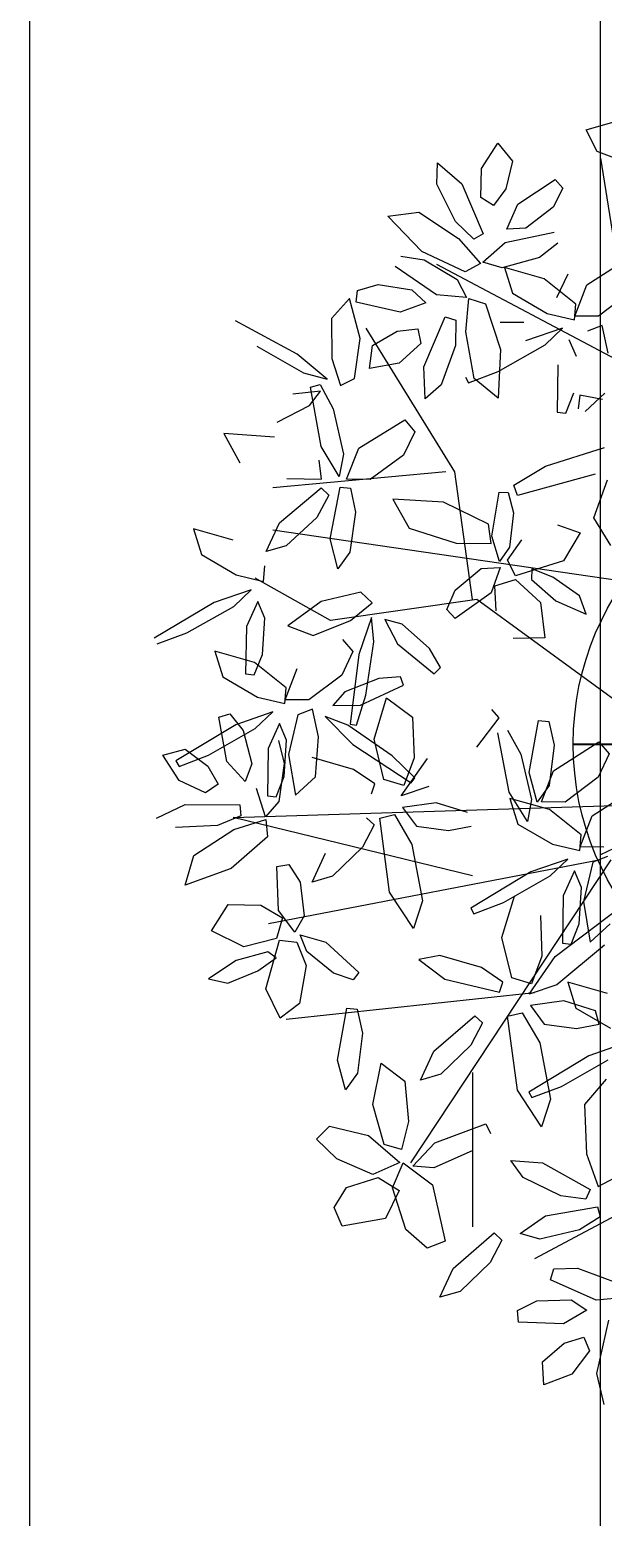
# Model space of a CAD drawing. Extents: x 8365 to 8547, y -347 to -272.
# Drawn here: x 8489.898 to 8490.501, y -308.064 to -306.5 of the extents above; entities that cross this region are included whole.
import ezdxf

# ---------------------------------------------------------------- set-up
doc = ezdxf.new("R2010")
doc.units = 0
doc.layers.get('0').update_dxf_attribs({"linetype": 'CONTINUOUS'})
doc.layers.add('1', color=7, linetype='CONTINUOUS')

msp = doc.modelspace()

# ---------------------------------------------------------------- linework, layer by layer
at = {"color": 60}
for p, q in [((8490.4826, -306.6052), (8490.5156, -306.5957)), ((8490.4943, -306.6277), (8490.4826, -306.6052)), ((8490.3725, -306.6458), (8490.3899, -306.6192)), ((8490.3899, -306.6192), (8490.4052, -306.6381)), ((8490.5322, -306.6421), (8490.4943, -306.6277)), ((8490.3256, -306.6622), (8490.3265, -306.6399)), ((8490.3265, -306.6399), (8490.3519, -306.6618)), ((8490.3718, -306.6764), (8490.3725, -306.6458)), ((8490.4052, -306.6381), (8490.3982, -306.6672)), ((8490.3519, -306.6618), (8490.3745, -306.7144)), ((8490.4108, -306.6834), (8490.4501, -306.6572)), ((8490.4501, -306.6572), (8490.4581, -306.6664)), ((8490.3452, -306.7015), (8490.3256, -306.6622)), ((8490.3852, -306.6847), (8490.3718, -306.6764)), ((8490.3982, -306.6672), (8490.3852, -306.6847)), ((8490.4581, -306.6664), (8490.4478, -306.6863)), ((8490.2742, -306.6958), (8490.3066, -306.6917)), ((8490.3066, -306.6917), (8490.3484, -306.7192)), ((8490.3994, -306.7096), (8490.4108, -306.6834)), ((8490.4478, -306.6863), (8490.4192, -306.7085)), ((8490.3097, -306.733), (8490.2742, -306.6958)), ((8490.3644, -306.72), (8490.3452, -306.7015)), ((8490.4192, -306.7085), (8490.3994, -306.7096)), ((8490.3484, -306.7192), (8490.3714, -306.7456)), ((8490.3745, -306.7144), (8490.3644, -306.72)), ((8490.3739, -306.7444), (8490.3975, -306.7236)), ((8490.3975, -306.7236), (8490.4491, -306.7127)), ((8490.4529, -306.7243), (8490.4334, -306.7395)), ((8490.2877, -306.7381), (8490.3123, -306.7418)), ((8490.3554, -306.7546), (8490.3097, -306.733)), ((8490.4334, -306.7395), (8490.3944, -306.7504)), ((8490.4834, -306.7682), (8490.5311, -306.7377)), ((8490.3254, -306.7788), (8490.282, -306.7488)), ((8490.3123, -306.7418), (8490.347, -306.7625)), ((8490.3714, -306.7456), (8490.3554, -306.7546)), ((8490.3944, -306.7504), (8490.3739, -306.7444)), ((8490.4386, -306.7617), (8490.3967, -306.7498)), ((8490.3967, -306.7498), (8490.4052, -306.777)), ((8490.2422, -306.7742), (8490.2638, -306.7679)), ((8490.2638, -306.7679), (8490.2995, -306.7734)), ((8490.347, -306.7625), (8490.3567, -306.7815)), ((8490.4718, -306.7884), (8490.4386, -306.7617)), ((8490.4633, -306.7569), (8490.4516, -306.7817)), ((8490.4707, -306.8009), (8490.4834, -306.7682)), ((8490.2339, -306.7824), (8490.2149, -306.8035)), ((8490.2451, -306.8244), (8490.2339, -306.7824)), ((8490.241, -306.7863), (8490.2422, -306.7742)), ((8490.2871, -306.7967), (8490.241, -306.7863)), ((8490.314, -306.787), (8490.2871, -306.7967)), ((8490.2995, -306.7734), (8490.314, -306.787)), ((8490.3567, -306.7815), (8490.3254, -306.7788)), ((8490.356, -306.8174), (8490.3593, -306.7825)), ((8490.3593, -306.7825), (8490.3768, -306.788)), ((8490.4052, -306.777), (8490.4416, -306.7981)), ((8490.5302, -306.7749), (8490.4957, -306.8011)), ((8490.3119, -306.8543), (8490.3345, -306.8018)), ((8490.3345, -306.8018), (8490.3456, -306.8052)), ((8490.3768, -306.788), (8490.3927, -306.836)), ((8490.4416, -306.7981), (8490.4705, -306.8048)), ((8490.4705, -306.8048), (8490.4718, -306.7884)), ((8490.4957, -306.8011), (8490.4707, -306.8009)), ((8490.1787, -306.8409), (8490.1139, -306.8061)), ((8490.2149, -306.8035), (8490.2153, -306.8456)), ((8490.2581, -306.832), (8490.284, -306.817)), ((8490.284, -306.817), (8490.3057, -306.8144)), ((8490.3057, -306.8144), (8490.3088, -306.8298)), ((8490.3456, -306.8052), (8490.3454, -306.8319)), ((8490.3649, -306.8667), (8490.356, -306.8174)), ((8490.4171, -306.8079), (8490.3921, -306.8077)), ((8490.4578, -306.8136), (8490.4189, -306.8271)), ((8490.4394, -306.8313), (8490.4578, -306.8136)), ((8490.4994, -306.811), (8490.484, -306.8169)), ((8490.5057, -306.8399), (8490.4994, -306.811)), ((8490.1363, -306.8326), (8490.1856, -306.8606)), ((8490.2391, -306.8666), (8490.2451, -306.8244)), ((8490.2549, -306.8562), (8490.2581, -306.832)), ((8490.3088, -306.8298), (8490.2861, -306.8504)), ((8490.3454, -306.8319), (8490.3303, -306.8732)), ((8490.3901, -306.8594), (8490.4394, -306.8313)), ((8490.4723, -306.8435), (8490.4649, -306.826)), ((8490.2102, -306.8674), (8490.1787, -306.8409)), ((8490.2153, -306.8456), (8490.2243, -306.8739)), ((8490.3927, -306.836), (8490.39, -306.8874)), ((8490.1856, -306.8606), (8490.2102, -306.8674)), ((8490.2861, -306.8504), (8490.2549, -306.8562)), ((8490.3135, -306.8879), (8490.3119, -306.8543)), ((8490.3559, -306.8652), (8490.3591, -306.8711)), ((8490.3591, -306.8711), (8490.3901, -306.8594)), ((8490.4529, -306.8523), (8490.4522, -306.9022)), ((8490.2032, -306.8799), (8490.1744, -306.883)), ((8490.1919, -306.8951), (8490.2032, -306.8799)), ((8490.1929, -306.8757), (8490.2029, -306.8731)), ((8490.2039, -306.9383), (8490.1929, -306.8757)), ((8490.2029, -306.8731), (8490.2168, -306.8987)), ((8490.2243, -306.8739), (8490.2391, -306.8666)), ((8490.3303, -306.8732), (8490.3135, -306.8879)), ((8490.39, -306.8874), (8490.3649, -306.8667)), ((8490.1577, -306.9125), (8490.1919, -306.8951)), ((8490.4613, -306.9031), (8490.4698, -306.8817)), ((8490.4761, -306.8841), (8490.4744, -306.8986)), ((8490.4999, -306.8887), (8490.4761, -306.8841)), ((8490.4815, -306.9012), (8490.5024, -306.8819)), ((8490.2168, -306.8987), (8490.2275, -306.9464)), ((8490.2438, -306.9399), (8490.292, -306.91)), ((8490.292, -306.91), (8490.3026, -306.9227)), ((8490.4522, -306.9022), (8490.4613, -306.9031)), ((8490.1551, -306.9284), (8490.1016, -306.9246)), ((8490.1016, -306.9246), (8490.1185, -306.9554)), ((8490.3026, -306.9227), (8490.2906, -306.9473)), ((8490.2228, -306.9696), (8490.2039, -306.9383)), ((8490.2308, -306.9725), (8490.2438, -306.9399)), ((8490.4398, -306.959), (8490.502, -306.9393)), ((8490.2043, -306.9726), (8490.2018, -306.9524)), ((8490.2275, -306.9464), (8490.2228, -306.9696)), ((8490.2906, -306.9473), (8490.2557, -306.973)), ((8490.4067, -306.9789), (8490.4398, -306.959)), ((8490.1678, -306.9717), (8490.2043, -306.9726)), ((8490.2557, -306.973), (8490.2308, -306.9725)), ((8490.4922, -306.9673), (8490.4105, -306.9898)), ((8490.4906, -307.0133), (8490.5051, -306.9731)), ((8490.1604, -307.0186), (8490.2042, -306.9818)), ((8490.2121, -306.9895), (8490.1995, -307.0128)), ((8490.2042, -306.9818), (8490.2121, -306.9895)), ((8490.2134, -307.0354), (8490.2241, -306.9811)), ((8490.2241, -306.9811), (8490.235, -306.9821)), ((8490.235, -306.9821), (8490.2401, -307.0073)), ((8490.3833, -307.0325), (8490.391, -306.9861)), ((8490.391, -306.9861), (8490.4008, -306.9867)), ((8490.4008, -306.9867), (8490.4061, -307.008)), ((8490.4105, -306.9898), (8490.4067, -306.9789)), ((8490.3328, -306.9966), (8490.2793, -306.9936)), ((8490.2793, -306.9936), (8490.2966, -307.0241)), ((8490.3798, -307.02), (8490.3328, -306.9966)), ((8490.1461, -307.0487), (8490.1604, -307.0186)), ((8490.1995, -307.0128), (8490.1673, -307.0428)), ((8490.2401, -307.0073), (8490.2342, -307.0494)), ((8490.3826, -307.0401), (8490.3798, -307.02)), ((8490.4061, -307.008), (8490.4022, -307.0439)), ((8490.4524, -307.0205), (8490.4764, -307.0289)), ((8490.5084, -307.0423), (8490.4906, -307.0133)), ((8490.1116, -307.0368), (8490.0699, -307.0247)), ((8490.0699, -307.0247), (8490.0782, -307.0519)), ((8490.2215, -307.0668), (8490.2134, -307.0354)), ((8490.2966, -307.0241), (8490.3461, -307.0398)), ((8490.3915, -307.059), (8490.3833, -307.0325)), ((8490.3998, -307.0578), (8490.415, -307.0362)), ((8490.4764, -307.0289), (8490.4589, -307.0584)), ((8490.0782, -307.0519), (8490.1145, -307.0732)), ((8490.1673, -307.0428), (8490.1461, -307.0487)), ((8490.2342, -307.0494), (8490.2215, -307.0668)), ((8490.3461, -307.0398), (8490.3826, -307.0401)), ((8490.4022, -307.0439), (8490.3915, -307.059)), ((8490.1433, -307.0801), (8490.1448, -307.0636)), ((8490.345, -307.0894), (8490.3722, -307.0666)), ((8490.3722, -307.0666), (8490.3922, -307.0653)), ((8490.3922, -307.0653), (8490.3826, -307.0921)), ((8490.4082, -307.0742), (8490.3998, -307.0578)), ((8490.4589, -307.0584), (8490.4082, -307.0742)), ((8490.4256, -307.067), (8490.4251, -307.0779)), ((8490.4475, -307.0757), (8490.4256, -307.067)), ((8490.1145, -307.0732), (8490.1433, -307.0801)), ((8490.3867, -307.0847), (8490.4084, -307.078)), ((8490.4084, -307.078), (8490.4345, -307.1021)), ((8490.4251, -307.0779), (8490.4509, -307.1006)), ((8490.4757, -307.0952), (8490.4475, -307.0757)), ((8490.1306, -307.0888), (8490.0916, -307.1021)), ((8490.1121, -307.1064), (8490.1306, -307.0888)), ((8490.2457, -307.0915), (8490.2041, -307.1011)), ((8490.2578, -307.1027), (8490.2457, -307.0915)), ((8490.336, -307.1097), (8490.345, -307.0894)), ((8490.3826, -307.0921), (8490.3449, -307.1191)), ((8490.3879, -307.1109), (8490.3867, -307.0847)), ((8490.4828, -307.1146), (8490.4757, -307.0952)), ((8490.0916, -307.1021), (8490.0285, -307.1399)), ((8490.0627, -307.1342), (8490.1121, -307.1064)), ((8490.1376, -307.1012), (8490.1255, -307.1275)), ((8490.1449, -307.1188), (8490.1376, -307.1012)), ((8490.2041, -307.1011), (8490.169, -307.1267)), ((8490.2347, -307.1212), (8490.2578, -307.1027)), ((8490.3449, -307.1191), (8490.336, -307.1097)), ((8490.4345, -307.1021), (8490.4391, -307.1395)), ((8490.4509, -307.1006), (8490.4828, -307.1146)), ((8490.1255, -307.1275), (8490.1245, -307.1773)), ((8490.1422, -307.157), (8490.1449, -307.1188)), ((8490.169, -307.1267), (8490.1955, -307.1369)), ((8490.1955, -307.1369), (8490.2347, -307.1212)), ((8490.2569, -307.1181), (8490.2435, -307.1571)), ((8490.2594, -307.1435), (8490.2569, -307.1181)), ((8490.2893, -307.1252), (8490.271, -307.1202)), ((8490.271, -307.1202), (8490.2843, -307.1459)), ((8490.3178, -307.1508), (8490.2893, -307.1252)), ((8490.0316, -307.1458), (8490.0627, -307.1342)), ((8490.2265, -307.1413), (8490.2373, -307.1538)), ((8490.251, -307.1996), (8490.2594, -307.1435)), ((8490.2843, -307.1459), (8490.323, -307.1773)), ((8490.4391, -307.1395), (8490.4059, -307.14)), ((8490.134, -307.1653), (8490.0922, -307.1535)), ((8490.0922, -307.1535), (8490.1006, -307.1806)), ((8490.1336, -307.1784), (8490.1422, -307.157)), ((8490.2373, -307.1538), (8490.2257, -307.1786)), ((8490.2435, -307.1571), (8490.2345, -307.2301)), ((8490.3294, -307.1707), (8490.3178, -307.1508)), ((8490.1245, -307.1773), (8490.1336, -307.1784)), ((8490.1673, -307.192), (8490.134, -307.1653)), ((8490.1662, -307.2046), (8490.1788, -307.1718)), ((8490.323, -307.1773), (8490.3294, -307.1707)), ((8490.1006, -307.1806), (8490.1371, -307.2017)), ((8490.166, -307.2084), (8490.1673, -307.192)), ((8490.2257, -307.1786), (8490.1912, -307.2047)), ((8490.2646, -307.1822), (8490.229, -307.1964)), ((8490.2453, -307.2101), (8490.2906, -307.1893)), ((8490.2876, -307.1806), (8490.2646, -307.1822)), ((8490.2906, -307.1893), (8490.2876, -307.1806)), ((8490.1371, -307.2017), (8490.166, -307.2084)), ((8490.1912, -307.2047), (8490.1662, -307.2046)), ((8490.229, -307.1964), (8490.2164, -307.2106)), ((8490.2411, -307.2312), (8490.251, -307.1996)), ((8490.2596, -307.246), (8490.2728, -307.2027)), ((8490.2728, -307.2027), (8490.3002, -307.223)), ((8490.0965, -307.223), (8490.1081, -307.2194)), ((8490.1047, -307.2695), (8490.0965, -307.223)), ((8490.1081, -307.2194), (8490.1222, -307.2369)), ((8490.1533, -307.2172), (8490.1144, -307.2308)), ((8490.1348, -307.2349), (8490.1533, -307.2172)), ((8490.1794, -307.2205), (8490.1697, -307.262)), ((8490.1948, -307.2146), (8490.1794, -307.2205)), ((8490.2012, -307.2436), (8490.1948, -307.2146)), ((8490.2322, -307.2313), (8490.2083, -307.2223)), ((8490.2083, -307.2223), (8490.2372, -307.2516)), ((8490.2164, -307.2106), (8490.2453, -307.2101)), ((8490.3002, -307.223), (8490.3017, -307.2657)), ((8490.3908, -307.2236), (8490.3675, -307.2544)), ((8490.3832, -307.2149), (8490.3908, -307.2236)), ((8490.1144, -307.2308), (8490.0514, -307.2688)), ((8490.0856, -307.263), (8490.1348, -307.2349)), ((8490.1222, -307.2369), (8490.131, -307.2719)), ((8490.1604, -307.2296), (8490.1484, -307.256)), ((8490.1677, -307.2471), (8490.1604, -307.2296)), ((8490.2787, -307.2637), (8490.2322, -307.2313)), ((8490.2345, -307.2301), (8490.2411, -307.2312)), ((8490.4017, -307.3017), (8490.3898, -307.2393)), ((8490.3998, -307.2365), (8490.414, -307.2619)), ((8490.4227, -307.281), (8490.4326, -307.2265)), ((8490.4326, -307.2265), (8490.4435, -307.2274)), ((8490.4435, -307.2274), (8490.4489, -307.2525)), ((8490.0374, -307.2628), (8490.0609, -307.2564)), ((8490.0609, -307.2564), (8490.0848, -307.2745)), ((8490.1484, -307.256), (8490.1476, -307.3058)), ((8490.159, -307.2474), (8490.1651, -307.2715)), ((8490.1652, -307.2854), (8490.1677, -307.2471)), ((8490.1979, -307.2856), (8490.2012, -307.2436)), ((8490.2372, -307.2516), (8490.2987, -307.2921)), ((8490.27, -307.2884), (8490.2596, -307.246)), ((8490.4489, -307.2525), (8490.4436, -307.2947)), ((8490.4484, -307.2794), (8490.4961, -307.2489)), ((8490.4961, -307.2489), (8490.5069, -307.2613)), ((8490.0548, -307.2894), (8490.0374, -307.2628)), ((8490.0514, -307.2688), (8490.0546, -307.2747)), ((8490.0546, -307.2747), (8490.0856, -307.263)), ((8490.1241, -307.2905), (8490.1047, -307.2695)), ((8490.131, -307.2719), (8490.1241, -307.2905)), ((8490.1651, -307.2715), (8490.1594, -307.3115)), ((8490.1697, -307.262), (8490.177, -307.3049)), ((8490.238, -307.2778), (8490.1944, -307.2652)), ((8490.3026, -307.2866), (8490.2787, -307.2637)), ((8490.2882, -307.3058), (8490.3158, -307.2662)), ((8490.3017, -307.2657), (8490.2908, -307.2949)), ((8490.414, -307.2619), (8490.4253, -307.3095)), ((8490.5069, -307.2613), (8490.4952, -307.2861)), ((8490.0848, -307.2745), (8490.0956, -307.2935)), ((8490.1568, -307.3068), (8490.1652, -307.2854)), ((8490.177, -307.3049), (8490.1979, -307.2856)), ((8490.2606, -307.2931), (8490.238, -307.2778)), ((8490.2987, -307.2921), (8490.3026, -307.2866)), ((8490.4312, -307.3122), (8490.4227, -307.281)), ((8490.4357, -307.3121), (8490.4484, -307.2794)), ((8490.4952, -307.2861), (8490.4607, -307.3123)), ((8490.0826, -307.3023), (8490.0548, -307.2894)), ((8490.0956, -307.2935), (8490.0826, -307.3023)), ((8490.1456, -307.3278), (8490.1361, -307.2979)), ((8490.2571, -307.3036), (8490.2606, -307.2931)), ((8490.2908, -307.2949), (8490.27, -307.2884)), ((8490.3172, -307.2958), (8490.2882, -307.3058)), ((8490.421, -307.3327), (8490.4017, -307.3017)), ((8490.4436, -307.2947), (8490.4312, -307.3122)), ((8490.4889, -307.3266), (8490.5366, -307.2961)), ((8490.0309, -307.3292), (8490.0612, -307.3147)), ((8490.0612, -307.3147), (8490.1184, -307.3152)), ((8490.1184, -307.3152), (8490.1195, -307.3267)), ((8490.1594, -307.3115), (8490.1456, -307.3278)), ((8490.1476, -307.3058), (8490.1568, -307.3068)), ((8490.3248, -307.3129), (8490.2897, -307.3178)), ((8490.2897, -307.3178), (8490.3041, -307.3374)), ((8490.3579, -307.3233), (8490.3248, -307.3129)), ((8490.4441, -307.3201), (8490.4023, -307.3083)), ((8490.4023, -307.3083), (8490.4107, -307.3355)), ((8490.4253, -307.3095), (8490.421, -307.3327)), ((8490.4607, -307.3123), (8490.4357, -307.3121)), ((8490.1195, -307.3267), (8490.0949, -307.3369)), ((8490.1123, -307.341), (8490.1457, -307.3306)), ((8490.1457, -307.3306), (8490.1475, -307.3489)), ((8490.2518, -307.3286), (8490.2597, -307.3362)), ((8490.2656, -307.329), (8490.2811, -307.3254)), ((8490.2758, -307.4068), (8490.2656, -307.329)), ((8490.2811, -307.3254), (8490.2994, -307.3569)), ((8490.4774, -307.3468), (8490.4441, -307.3201)), ((8490.4763, -307.3594), (8490.4889, -307.3266)), ((8490.0949, -307.3369), (8490.051, -307.339)), ((8490.0703, -307.3683), (8490.1123, -307.341)), ((8490.1475, -307.3489), (8490.1094, -307.3821)), ((8490.2597, -307.3362), (8490.2475, -307.3597)), ((8490.3041, -307.3374), (8490.338, -307.3421)), ((8490.338, -307.3421), (8490.3618, -307.3374)), ((8490.4107, -307.3355), (8490.4472, -307.3565)), ((8490.476, -307.3633), (8490.4774, -307.3468)), ((8490.1946, -307.3963), (8490.2085, -307.366)), ((8490.2475, -307.3597), (8490.2158, -307.3901)), ((8490.2994, -307.3569), (8490.3106, -307.4161)), ((8490.4472, -307.3565), (8490.476, -307.3633)), ((8490.5013, -307.3596), (8490.4763, -307.3594)), ((8490.061, -307.3995), (8490.0703, -307.3683)), ((8490.1573, -307.3801), (8490.17, -307.3778)), ((8490.1593, -307.4264), (8490.1573, -307.3801)), ((8490.17, -307.3778), (8490.1821, -307.3964)), ((8490.4633, -307.3721), (8490.4244, -307.3856)), ((8490.4449, -307.3897), (8490.4633, -307.3721)), ((8490.4895, -307.3753), (8490.4797, -307.4168)), ((8490.5049, -307.3694), (8490.4895, -307.3753)), ((8490.1094, -307.3821), (8490.061, -307.3995)), ((8490.1821, -307.3964), (8490.1863, -307.4317)), ((8490.2158, -307.3901), (8490.1946, -307.3963)), ((8490.4244, -307.3856), (8490.3615, -307.4237)), ((8490.3957, -307.4178), (8490.4449, -307.3897)), ((8490.4704, -307.3845), (8490.4584, -307.4108)), ((8490.4778, -307.402), (8490.4704, -307.3845)), ((8490.3011, -307.4452), (8490.2758, -307.4068)), ((8490.3941, -307.4545), (8490.4073, -307.4112)), ((8490.4584, -307.4108), (8490.4577, -307.4606)), ((8490.4753, -307.4402), (8490.4778, -307.402)), ((8490.0888, -307.4478), (8490.1064, -307.4198)), ((8490.1064, -307.4198), (8490.1406, -307.4206)), ((8490.1406, -307.4206), (8490.1633, -307.4339)), ((8490.1765, -307.4491), (8490.1593, -307.4264)), ((8490.3106, -307.4161), (8490.3011, -307.4452)), ((8490.3615, -307.4237), (8490.3647, -307.4296)), ((8490.3647, -307.4296), (8490.3957, -307.4178)), ((8490.4502, -307.4747), (8490.5176, -307.4234)), ((8490.4797, -307.4168), (8490.487, -307.4597)), ((8490.1633, -307.4339), (8490.157, -307.4557)), ((8490.1863, -307.4317), (8490.1765, -307.4491)), ((8490.4346, -307.4315), (8490.4361, -307.4742)), ((8490.4668, -307.4616), (8490.4753, -307.4402)), ((8490.487, -307.4597), (8490.5079, -307.4404)), ((8490.1226, -307.4644), (8490.0888, -307.4478)), ((8490.157, -307.4557), (8490.1226, -307.4644)), ((8490.1458, -307.5088), (8490.1603, -307.4576)), ((8490.1603, -307.4576), (8490.1786, -307.4596)), ((8490.1786, -307.4596), (8490.1884, -307.4841)), ((8490.1889, -307.4692), (8490.1821, -307.452)), ((8490.1821, -307.452), (8490.2088, -307.4596)), ((8490.2088, -307.4596), (8490.2435, -307.4914)), ((8490.4045, -307.4969), (8490.3941, -307.4545)), ((8490.148, -307.4698), (8490.1148, -307.479)), ((8490.1568, -307.4761), (8490.148, -307.4698)), ((8490.2169, -307.4921), (8490.1889, -307.4692)), ((8490.3289, -307.4737), (8490.3067, -307.4779)), ((8490.3725, -307.4863), (8490.3289, -307.4737)), ((8490.4227, -307.5143), (8490.4502, -307.4747)), ((8490.4361, -307.4742), (8490.4253, -307.5033)), ((8490.502, -307.4628), (8490.4517, -307.5043)), ((8490.4577, -307.4606), (8490.4668, -307.4616)), ((8490.1148, -307.479), (8490.0856, -307.498)), ((8490.1058, -307.5027), (8490.1375, -307.4898)), ((8490.1375, -307.4898), (8490.1568, -307.4761)), ((8490.1884, -307.4841), (8490.1811, -307.524)), ((8490.3067, -307.4779), (8490.3341, -307.4986)), ((8490.395, -307.5016), (8490.3725, -307.4863)), ((8490.0856, -307.498), (8490.1058, -307.5027)), ((8490.2376, -307.4993), (8490.2169, -307.4921)), ((8490.2435, -307.4914), (8490.2376, -307.4993)), ((8490.3341, -307.4986), (8490.3916, -307.512)), ((8490.3916, -307.512), (8490.395, -307.5016)), ((8490.4253, -307.5033), (8490.4045, -307.4969)), ((8490.4517, -307.5043), (8490.4227, -307.5143)), ((8490.505, -307.5137), (8490.4632, -307.5018)), ((8490.4632, -307.5018), (8490.4716, -307.529)), ((8490.161, -307.5395), (8490.1458, -307.5088)), ((8490.4593, -307.5214), (8490.4241, -307.5263)), ((8490.4924, -307.5318), (8490.4593, -307.5214)), ((8490.1811, -307.524), (8490.161, -307.5395)), ((8490.2212, -307.5836), (8490.2311, -307.5291)), ((8490.2311, -307.5291), (8490.242, -307.53)), ((8490.242, -307.53), (8490.2474, -307.5551)), ((8490.3224, -307.5742), (8490.3657, -307.5369)), ((8490.3657, -307.5369), (8490.3737, -307.5445)), ((8490.4001, -307.5375), (8490.4155, -307.5339)), ((8490.4103, -307.6153), (8490.4001, -307.5375)), ((8490.4155, -307.5339), (8490.4339, -307.5654)), ((8490.4241, -307.5263), (8490.4386, -307.5459)), ((8490.4716, -307.529), (8490.5081, -307.5501)), ((8490.4963, -307.5459), (8490.4924, -307.5318)), ((8490.3737, -307.5445), (8490.3614, -307.568)), ((8490.4386, -307.5459), (8490.4724, -307.5505)), ((8490.4724, -307.5505), (8490.4963, -307.5459)), ((8490.2474, -307.5551), (8490.2421, -307.5973)), ((8490.3614, -307.568), (8490.3297, -307.5984)), ((8490.4339, -307.5654), (8490.4451, -307.6246)), ((8490.5242, -307.5656), (8490.4853, -307.5791)), ((8490.3085, -307.6046), (8490.3224, -307.5742)), ((8490.4853, -307.5791), (8490.4224, -307.6172))]:
    msp.add_line(p, q, dxfattribs=at)
at = {"color": 44}
for p, q in [((8490.5495, -306.9591), (8490.4982, -306.6347)), ((8490.5262, -306.8529), (8490.3257, -306.7466)), ((8490.3444, -306.9647), (8490.2512, -306.8137)), ((8490.3351, -306.9647), (8490.1533, -306.9815)), ((8490.363, -307.099), (8490.3444, -306.9647)), ((8490.652, -307.099), (8490.1533, -307.0262)), ((8490.2139, -307.1213), (8490.1347, -307.0766)), ((8490.3677, -307.099), (8490.2139, -307.1213)), ((8490.6381, -307.2969), (8490.3677, -307.099)), ((8490.1114, -307.3283), (8490.6105, -307.3129)), ((8490.4982, -307.3674), (8490.6105, -307.3129)), ((8490.363, -307.3898), (8490.1114, -307.3283)), ((8490.4982, -307.373), (8490.1486, -307.4401)), ((8490.5086, -307.3731), (8490.2978, -307.6918)), ((8490.4283, -307.5128), (8490.1673, -307.5408)), ((8490.363, -307.5968), (8490.363, -307.7589)), ((8490.638, -307.6806), (8490.4283, -307.7925))]:
    msp.add_line(p, q, dxfattribs=at)
at = {"linetype": 'CONTINUOUS'}
for p, q in [((8490.469, -307.2511), (8491.069, -307.2511)), ((8490.469, -307.2511), (8491.069, -307.2511)), ((8490.469, -307.2511), (8491.069, -307.2511)), ((8490.469, -307.2516), (8491.069, -307.2516))]:
    msp.add_line(p, q, dxfattribs=at)
at = {"color": 62}
for p, q in [((8490.2297, -307.6148), (8490.2212, -307.5836)), ((8490.4566, -307.6113), (8490.5058, -307.5833)), ((8490.2421, -307.5973), (8490.2297, -307.6148)), ((8490.2585, -307.6304), (8490.2671, -307.5867)), ((8490.2671, -307.5867), (8490.292, -307.6056)), ((8490.3297, -307.5984), (8490.3085, -307.6046)), ((8490.292, -307.6056), (8490.296, -307.6481)), ((8490.4356, -307.6537), (8490.4103, -307.6153)), ((8490.4256, -307.6231), (8490.4566, -307.6113)), ((8490.5037, -307.6035), (8490.4809, -307.6303)), ((8490.2703, -307.6723), (8490.2585, -307.6304)), ((8490.4224, -307.6172), (8490.4256, -307.6231)), ((8490.4451, -307.6246), (8490.4356, -307.6537)), ((8490.4809, -307.6303), (8490.4831, -307.6821)), ((8490.1991, -307.6666), (8490.2127, -307.6532)), ((8490.2127, -307.6532), (8490.2538, -307.663)), ((8490.2538, -307.663), (8490.2866, -307.6914)), ((8490.296, -307.6481), (8490.2886, -307.6777)), ((8490.3235, -307.6706), (8490.3771, -307.6505)), ((8490.3771, -307.6505), (8490.3822, -307.6609)), ((8490.2205, -307.6873), (8490.1991, -307.6666)), ((8490.2886, -307.6777), (8490.2703, -307.6723)), ((8490.3004, -307.695), (8490.3235, -307.6706)), ((8490.2585, -307.7041), (8490.2205, -307.6873)), ((8490.2866, -307.6914), (8490.2585, -307.7041)), ((8490.279, -307.7178), (8490.2902, -307.6917)), ((8490.2902, -307.6917), (8490.3212, -307.7148)), ((8490.3628, -307.6792), (8490.3226, -307.6969)), ((8490.4165, -307.707), (8490.4035, -307.6892)), ((8490.4035, -307.6892), (8490.4367, -307.6918)), ((8490.4367, -307.6918), (8490.4867, -307.7198)), ((8490.4831, -307.6821), (8490.4953, -307.7166)), ((8490.2305, -307.7175), (8490.2638, -307.7071)), ((8490.2638, -307.7071), (8490.2861, -307.7209)), ((8490.3226, -307.6969), (8490.3004, -307.695)), ((8490.456, -307.7263), (8490.4165, -307.707)), ((8490.4953, -307.7166), (8490.5133, -307.7071)), ((8490.2177, -307.7386), (8490.2305, -307.7175)), ((8490.2861, -307.7209), (8490.2717, -307.7503)), ((8490.293, -307.7618), (8490.279, -307.7178)), ((8490.3212, -307.7148), (8490.3343, -307.7739)), ((8490.4867, -307.7198), (8490.4823, -307.7298)), ((8490.2261, -307.7583), (8490.2177, -307.7386)), ((8490.4823, -307.7298), (8490.456, -307.7263)), ((8490.2717, -307.7503), (8490.2261, -307.7583)), ((8490.4134, -307.7661), (8490.4399, -307.7474)), ((8490.3156, -307.7814), (8490.293, -307.7618)), ((8490.3427, -307.8028), (8490.386, -307.7654)), ((8490.386, -307.7654), (8490.394, -307.773)), ((8490.4341, -307.7718), (8490.4134, -307.7661)), ((8490.3343, -307.7739), (8490.3156, -307.7814)), ((8490.394, -307.773), (8490.3817, -307.7965)), ((8490.3288, -307.8331), (8490.3427, -307.8028)), ((8490.3817, -307.7965), (8490.35, -307.827)), ((8490.35, -307.827), (8490.3288, -307.8331)), ((8490.4105, -307.847), (8490.4306, -307.8369)), ((8490.4116, -307.8591), (8490.4105, -307.847)), ((8490.438, -307.9253), (8490.4367, -307.9009))]:
    msp.add_line(p, q, dxfattribs=at)
at = {"color": 64}
for p, q in [((8490.4399, -307.7474), (8490.4944, -307.7381)), ((8490.4944, -307.7381), (8490.4974, -307.7486)), ((8490.4974, -307.7486), (8490.4756, -307.7623)), ((8490.4756, -307.7623), (8490.4341, -307.7718)), ((8490.445, -307.8148), (8490.4487, -307.8031)), ((8490.4487, -307.8031), (8490.4735, -307.8023)), ((8490.4735, -307.8023), (8490.5114, -307.8164)), ((8490.4932, -307.8363), (8490.445, -307.8148)), ((8490.5245, -307.8333), (8490.4932, -307.8363)), ((8490.4306, -307.8369), (8490.4667, -307.8357)), ((8490.4834, -307.8465), (8490.4587, -307.861)), ((8490.4667, -307.8357), (8490.4834, -307.8465)), ((8490.4587, -307.861), (8490.4116, -307.8591)), ((8490.4937, -307.9131), (8490.5063, -307.8572)), ((8490.4367, -307.9009), (8490.4594, -307.8815)), ((8490.4594, -307.8815), (8490.4803, -307.875)), ((8490.4803, -307.875), (8490.4862, -307.8895)), ((8490.4862, -307.8895), (8490.4676, -307.9139)), ((8490.5014, -307.9457), (8490.4937, -307.9131)), ((8490.4676, -307.9139), (8490.438, -307.9253))]:
    msp.add_line(p, q, dxfattribs=at)
at = {"layer": '1', "color": 1, "linetype": 'CONTINUOUS'}
for p, q in [((8489.8977, -321.5899), (8489.8977, -306.2757)), ((8490.4977, -321.4291), (8490.4977, -306.4365))]:
    msp.add_line(p, q, dxfattribs=at)
msp.add_circle((8490.769, -307.2511), 0.3, dxfattribs=at)

doc.saveas('drawing.dxf')
